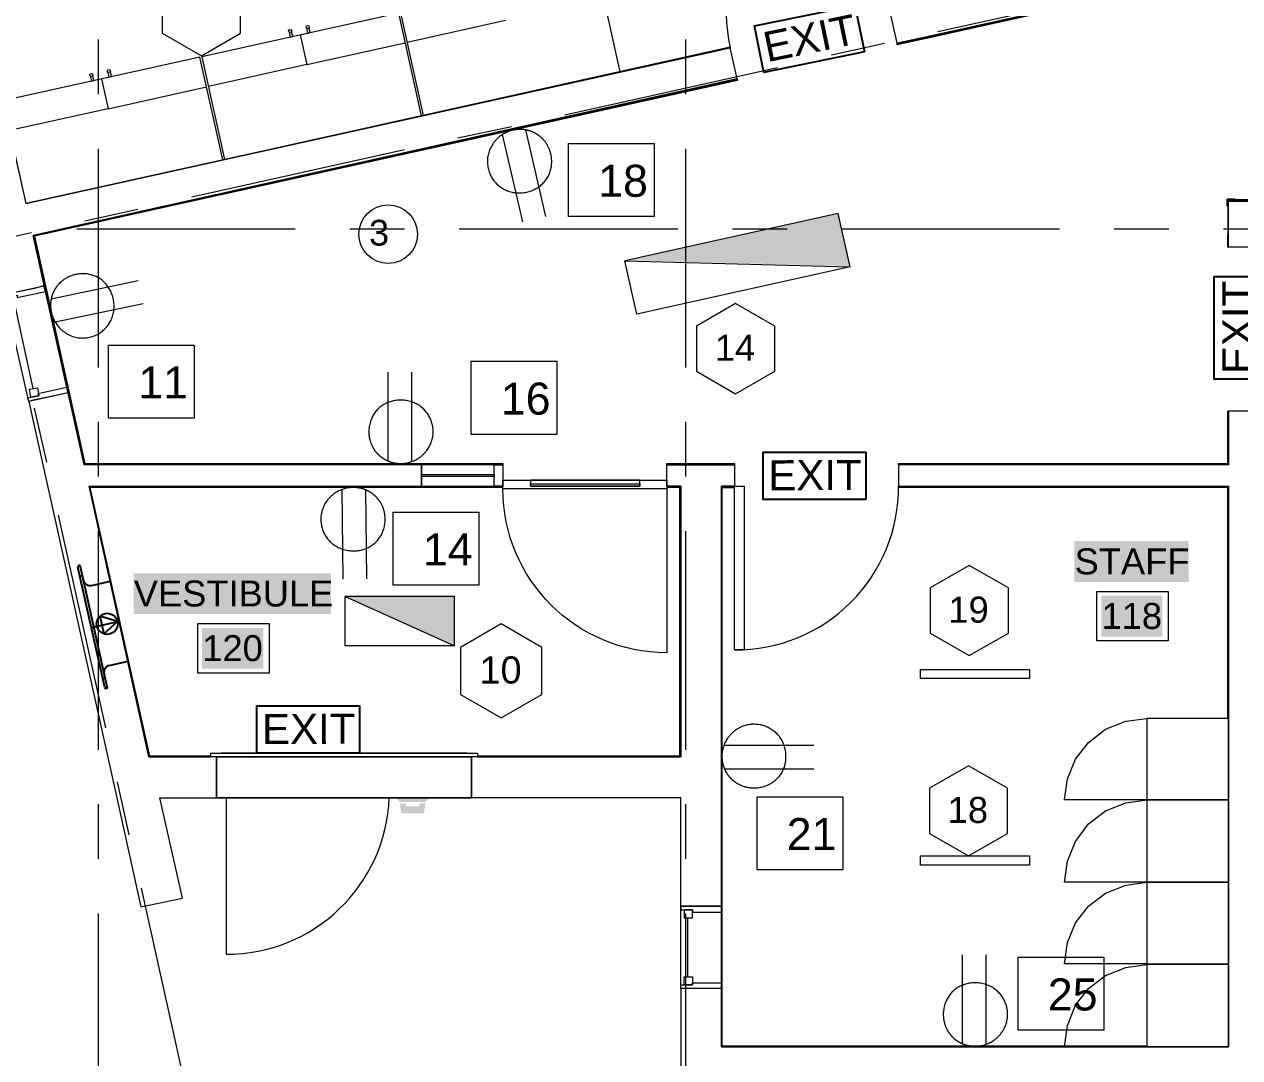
# Model space of a CAD drawing. Header units: inches. Extents: x 0.9 to 36.3, y 0.7 to 23.3.
# Drawn here: x 15.818 to 18.598, y 7.336 to 9.701 of the extents above; entities that cross this region are included whole.
import ezdxf

# ---------------------------------------------------------------- set-up
doc = ezdxf.new("R2010")
doc.units = ezdxf.units.IN
doc.linetypes.add('ACAD_ISO02W100', pattern=[15, 12, -3])
doc.linetypes.add('CENTER', pattern=[50.8, 31.75, -6.35, 6.35, -6.35])
for name, color, linetype, lineweight, true_color in [('Blocks', 7, 'Continuous', 5, 0x9a9c7f), ('Boarder for name', 7, 'Continuous', 5, 0x777777), ('Doors', 7, 'Continuous', 5, 0xf2db9c), ('Lights', 7, 'Continuous', 15, 0xff0a0a), ('Numbering Baseboard Heater', 7, 'Continuous', 0, 0x581317), ('Numbering Lights', 1, 'Continuous', 15, 0xff0000), ('PDF_Geometry', 7, 'Continuous', 9, 0x777777)]:
    doc.layers.add(name, color=color, linetype=linetype, lineweight=lineweight, true_color=true_color)
doc.layers.add('EXIT', color=10, linetype='Continuous')
doc.layers.add('PDF_Text', color=7, linetype='Continuous')
doc.layers.add('Numbering receptecles', color=170, linetype='Continuous', lineweight=15)
doc.layers.add('Receptacles', color=170, linetype='Continuous', lineweight=15)
doc.layers.add('PDF_Solid Fills', color=7, linetype='Continuous', true_color=0xffffff)
doc.layers.add('Ventilation Fan', color=7, linetype='Continuous', true_color=0x388956)
doc.styles.add('PDF Arial', font='arial.ttf')
doc.styles.get("Standard").update_dxf_attribs({"font": 'arial.ttf'})

msp = doc.modelspace()

# ---------------------------------------------------------------- hatches: boundary and pattern name
at = {"layer": 'Blocks', "linetype": 'CENTER', "ltscale": 0.01, "transparency": 33554559}
h = msp.add_hatch(color=256, dxfattribs=at)
h.set_gradient(color1=(19, 155, 72), color2=(241, 235, 31))
h.paths.add_polyline_path([(16.6915, 7.9119), (16.6899, 7.9184), (16.6802, 7.9184), (16.6769, 7.9184), (16.6802, 7.8956), (16.7321, 7.8956), (16.7353, 7.9184), (16.7321, 7.9184), (16.7224, 7.9184), (16.7207, 7.9119)])
h.paths.add_polyline_path([(16.6704, 7.9313), (16.6704, 7.9281), (16.6769, 7.9216), (16.6802, 7.9216), (16.7321, 7.9216), (16.7353, 7.9216), (16.7418, 7.9281), (16.7418, 7.9313)])
at = {"layer": 'Lights', "linetype": 'ByBlock', "transparency": 33554559}
msp.add_hatch(color=256, dxfattribs=at).paths.add_polyline_path([(17.1984, 9.1615), (17.7064, 9.1479), (17.6797, 9.2682)])
at = {"layer": 'Lights', "linetype": 'ByBlock', "ltscale": 0.001, "transparency": 33554559}
msp.add_hatch(color=256, dxfattribs=at).paths.add_polyline_path([(16.5517, 8.3921), (16.8017, 8.2789), (16.8017, 8.3921)])

# ---------------------------------------------------------------- linework, layer by layer
at = {"layer": 'Blocks', "linetype": 'ByBlock'}
for p, q in [((16.9185, 9.71), (16.6932, 9.66)), ((16.4489, 9.6775), (16.4641, 9.6091)), ((16.4641, 9.6091), (16.6893, 9.6591)), ((16.4641, 9.6091), (16.2388, 9.5591)), ((15.9941, 9.5765), (16.0093, 9.5082)), ((16.0093, 9.5082), (16.2345, 9.5582)), ((16.0093, 9.5082), (15.784, 9.4582))]:
    msp.add_line(p, q, dxfattribs=at)
for points in [[(17.1287, 9.8278), (16.6782, 9.7278), (16.7304, 9.4925), (17.1809, 9.5925)], [(16.6742, 9.7272), (16.2237, 9.6272), (16.2759, 9.392), (16.7264, 9.4919)], [(16.2193, 9.6265), (15.7688, 9.5266), (15.821, 9.2913), (16.2715, 9.3912)], [(18.5726, 7.9263), (18.5726, 8.113), (18.3859, 8.113), (18.3859, 7.9263)], [(18.5726, 7.738), (18.5726, 7.9263), (18.3859, 7.9263), (18.3859, 7.738)], [(18.5726, 7.5514), (18.5726, 7.738), (18.3859, 7.738), (18.3859, 7.5514)], [(18.5726, 7.3614), (18.5726, 7.5497), (18.3859, 7.5497), (18.3859, 7.3614)]]:
    msp.add_lwpolyline(points, close=True, dxfattribs=at)
for points in [[(16.4233, 9.6838), (16.4259, 9.6721), (16.4319, 9.6734), (16.4293, 9.6851)], [(16.4634, 9.6927), (16.466, 9.681), (16.472, 9.6823), (16.4694, 9.694)], [(16.0085, 9.592), (16.0111, 9.5803), (16.0171, 9.5816), (16.0145, 9.5934)], [(15.9685, 9.5831), (15.9711, 9.5714), (15.9771, 9.5728), (15.9745, 9.5845)], [(18.3859, 7.5514), (18.1976, 7.5514), (18.2043, 7.5997), (18.2226, 7.6447), (18.2526, 7.683), (18.2909, 7.713), (18.3376, 7.7314), (18.3859, 7.738), (18.1976, 7.738), (18.2043, 7.7863), (18.2226, 7.8313), (18.2526, 7.8713), (18.2909, 7.9013), (18.3376, 7.9197), (18.3859, 7.9263), (18.1976, 7.9263), (18.2043, 7.9747), (18.2226, 8.0197), (18.2526, 8.058), (18.2909, 8.088), (18.3376, 8.1063), (18.3859, 8.113)], [(18.3859, 7.3614), (18.1976, 7.3614), (18.2043, 7.4097), (18.2226, 7.4564), (18.2526, 7.4947), (18.2909, 7.5247), (18.3376, 7.543), (18.3859, 7.5497)]]:
    msp.add_lwpolyline(points, dxfattribs=at)
for centre in [(16.4259, 9.6863), (16.466, 9.6952), (16.0111, 9.5945), (15.9711, 9.5856)]:
    msp.add_circle(centre, 0.00359, dxfattribs=at)
at = {"layer": 'Boarder for name', "linetype": 'ByBlock'}
for points in [[(18.2714, 8.4037), (18.4348, 8.4037), (18.4348, 8.2903), (18.2714, 8.2903)], [(16.2143, 8.3301), (16.3776, 8.3301), (16.3776, 8.2168), (16.2143, 8.2168)]]:
    msp.add_lwpolyline(points, close=True, dxfattribs=at)
at = {"layer": 'Doors', "linetype": 'ByBlock'}
for p, q in [((17.4426, 8.6446), (17.4643, 8.6446)), ((17.4426, 8.2697), (17.4426, 8.6446)), ((17.4643, 8.6446), (17.4643, 8.2697)), ((17.4643, 8.2697), (17.4426, 8.2697))]:
    msp.add_line(p, q, dxfattribs=at)
for points in [[(17.2876, 8.6446), (17.2876, 8.263, -0.413987), (16.9126, 8.638)], [(16.2793, 7.9313), (16.2793, 7.573, 0.403926), (16.6527, 7.9313)]]:
    msp.add_lwpolyline(points, format="xyb", dxfattribs=at)
for centre, radius, start, end in [((17.7999, 9.7295), 0.3762, 102.8969, 192.5197), ((17.4456, 8.6417), 0.372, 269.546, 0.454)]:
    msp.add_arc(centre, radius, start, end, dxfattribs=at)
at = {"layer": 'EXIT', "linetype": 'ByBlock', "ltscale": 0.001}
for points in [[(17.7397, 9.6384), (17.5097, 9.5912), (17.488, 9.6976), (17.718, 9.7448)], [(18.6487, 9.1239), (18.6487, 8.8891), (18.5401, 8.8892), (18.5401, 9.124)], [(17.7427, 8.6137), (17.5079, 8.6137), (17.508, 8.7224), (17.7428, 8.7224)], [(16.5845, 8.033), (16.3497, 8.033), (16.3498, 8.1417), (16.5846, 8.1417)]]:
    msp.add_lwpolyline(points, close=True, dxfattribs=at)
at = {"layer": 'Lights', "linetype": 'ByBlock'}
for points in [[(17.7068, 9.1462), (17.2187, 9.038), (17.1916, 9.16), (17.7068, 9.1462), (17.6797, 9.2682), (17.1916, 9.16)], [(16.8017, 8.2789), (16.5517, 8.2789), (16.5517, 8.3921), (16.8017, 8.2789), (16.8017, 8.3921), (16.5517, 8.3921)]]:
    msp.add_lwpolyline(points, dxfattribs=at)
for points in [[(17.7068, 9.1462), (17.6797, 9.2682), (17.1916, 9.16)], [(17.8676, 8.2041), (17.8676, 8.2251), (18.1176, 8.2251), (18.1176, 8.2041)], [(17.8676, 7.7771), (17.8676, 7.7981), (18.1176, 7.7981), (18.1176, 7.7771)]]:
    msp.add_lwpolyline(points, close=True, dxfattribs=at)
at = {"layer": 'Numbering Baseboard Heater', "linetype": 'ByBlock', "ltscale": 0.001}
msp.add_circle((16.65, 9.2209), 0.0671, dxfattribs=at)
at = {"layer": 'Numbering Lights', "linetype": 'ByBlock', "ltscale": 0.001}
for points in [[(16.2227, 9.836), (16.1333, 9.7844), (16.1333, 9.6811), (16.2227, 9.6295), (16.3121, 9.6811), (16.3121, 9.7844)], [(17.445, 9.0623), (17.3556, 9.0107), (17.3556, 8.9075), (17.445, 8.8558), (17.5344, 8.9075), (17.5344, 9.0107)], [(17.9795, 8.463), (17.8901, 8.4114), (17.8901, 8.3081), (17.9795, 8.2565), (18.0689, 8.3081), (18.0689, 8.4114)], [(16.9088, 8.3293), (16.8155, 8.2755), (16.8155, 8.1678), (16.9088, 8.114), (17.002, 8.1678), (17.002, 8.2755)], [(17.9778, 8.0046), (17.8884, 7.953), (17.8884, 7.8497), (17.9778, 7.7981), (18.0672, 7.8497), (18.0672, 7.953)]]:
    msp.add_lwpolyline(points, close=True, dxfattribs=at)
at = {"layer": 'Numbering receptecles', "linetype": 'ByBlock', "ltscale": 0.001}
for points in [[(17.0626, 9.4287), (17.2586, 9.4287), (17.2586, 9.2614), (17.0626, 9.2614)], [(16.0104, 8.9672), (16.2064, 8.9672), (16.2064, 8.7999), (16.0104, 8.7999)], [(16.8399, 8.9301), (17.0359, 8.9301), (17.0359, 8.7629), (16.8399, 8.7629)], [(16.6615, 8.585), (16.8575, 8.585), (16.8575, 8.4177), (16.6615, 8.4177)], [(17.4939, 7.9336), (17.6899, 7.9336), (17.6899, 7.7664), (17.4939, 7.7664)], [(18.0912, 7.5666), (18.2872, 7.5666), (18.2872, 7.3993), (18.0912, 7.3993)]]:
    msp.add_lwpolyline(points, close=True, dxfattribs=at)
at = {"layer": 'PDF_Geometry', "linetype": 'ByBlock'}
for p, q in [((15.821, 9.2913), (17.4326, 9.6496)), ((17.431, 9.6513), (17.431, 9.6496)), ((17.431, 9.6496), (17.4326, 9.6496)), ((17.4326, 9.6496), (17.4326, 9.6479)), ((17.4326, 9.6479), (15.821, 9.2913)), ((17.4143, 8.0247), (17.4143, 8.6413)), ((17.4143, 8.6413), (17.4426, 8.6413)), ((17.4426, 8.643), (17.4426, 8.6446)), ((17.4426, 8.6446), (17.4643, 8.6446)), ((17.4426, 8.2697), (17.4426, 8.6446)), ((17.4426, 8.6413), (17.4426, 8.643)), ((17.4643, 8.6446), (17.4643, 8.2697)), ((17.4643, 8.2697), (17.4426, 8.2697)), ((17.4143, 7.363), (17.4143, 8.0247)), ((18.3859, 7.363), (17.4143, 7.363))]:
    msp.add_line(p, q, dxfattribs=at)
for points in [[(17.4326, 9.6446), (17.4476, 9.5763), (16.0527, 9.2663), (15.8377, 9.218), (15.8627, 9.103), (15.8377, 9.0963), (15.7727, 9.083), (15.1311, 11.9678), (15.2227, 11.9878), (15.741, 12.1045), (15.761, 12.0145), (15.2427, 11.8978), (15.821, 9.2913), (17.4326, 9.6479)], [(15.9177, 8.858), (15.8277, 8.838), (15.7727, 9.083), (15.8627, 9.103)], [(15.8294, 8.8663), (15.8477, 8.8696), (15.851, 8.8513), (15.8327, 8.848)], [(16.8926, 8.693), (16.9126, 8.693), (16.9126, 8.6446), (16.8926, 8.6446)], [(17.4426, 8.6946), (17.4426, 8.693), (17.2876, 8.693), (17.2876, 8.6946), (17.2876, 8.6963), (17.4426, 8.6963)], [(16.8926, 8.6713), (16.8926, 8.6663), (16.726, 8.6663), (16.726, 8.6713)], [(16.9126, 8.638), (16.9126, 8.658), (16.976, 8.658), (16.976, 8.6446), (17.226, 8.6446), (17.226, 8.658), (17.2876, 8.658), (17.2876, 8.638)], [(16.976, 8.6446), (16.976, 8.6496), (17.226, 8.6496), (17.226, 8.6446)], [(17.226, 8.6446), (16.976, 8.6446)], [(17.8176, 8.643), (18.5709, 8.643)], [(16.2577, 8.0247), (16.2577, 7.9313)], [(16.2677, 8.033), (16.831, 8.033)], [(16.831, 7.9313), (16.2677, 7.9313)], [(17.4126, 7.4947), (17.3193, 7.4947), (17.3193, 7.683), (17.4126, 7.683)], [(17.3276, 7.6564), (17.346, 7.6564), (17.346, 7.6747), (17.3276, 7.6747)], [(18.5709, 7.5497), (18.5709, 7.5514)], [(17.3276, 7.5214), (17.346, 7.5214), (17.346, 7.503), (17.3276, 7.503)]]:
    msp.add_lwpolyline(points, close=True, dxfattribs=at)
for points in [[(19.4875, 10.0279), (17.8776, 9.6696), (17.8143, 9.6563), (17.8143, 9.6579), (17.8759, 9.6713), (19.4859, 10.0296), (19.4859, 10.1263), (19.4875, 10.1263), (19.4875, 10.0413), (19.4875, 10.1263), (19.4892, 10.1263), (19.4892, 10.0413), (19.4925, 10.0263), (19.4742, 10.0213), (19.4742, 10.0229), (17.8776, 9.6679), (17.8143, 9.6546), (17.8143, 9.6563), (17.8776, 9.6696), (19.4742, 10.0246)], [(19.4325, 10.0163), (17.8759, 9.6713), (17.8143, 9.6579), (17.7993, 9.7263)], [(17.9076, 9.6846), (18.3959, 9.7929)], [(15.9877, 9.5413), (15.9877, 9.6663)], [(17.331, 9.5413), (17.331, 9.6663)], [(17.6643, 9.6313), (17.7859, 9.6579)], [(17.0543, 9.4946), (17.541, 9.6029)], [(15.8377, 9.218), (17.4476, 9.5763), (17.4493, 9.5746), (15.8394, 9.218), (15.956, 8.693)], [(15.9177, 8.8563), (15.8377, 9.218), (15.8377, 9.2163), (17.4493, 9.5746), (17.4493, 9.5729), (15.841, 9.2163), (15.956, 8.6963), (16.9126, 8.6963), (16.9126, 8.6946), (16.9126, 8.693), (15.9544, 8.693), (15.9544, 8.6946), (16.9126, 8.6946), (15.956, 8.6946), (15.8394, 9.218)], [(16.8093, 9.4413), (16.9326, 9.4679)], [(15.9877, 8.9163), (15.9877, 9.4163)], [(16.201, 9.3063), (16.6877, 9.4146)], [(17.331, 8.9163), (17.331, 9.4163)], [(15.821, 9.2913), (15.821, 9.2913)], [(15.821, 9.2913), (15.821, 9.2913)], [(15.8227, 9.2913), (15.8227, 9.2913)], [(18.5709, 9.298), (18.5709, 9.1913), (18.5726, 9.1913), (18.5726, 9.2963), (20.3075, 9.2963), (20.7492, 9.2963), (20.7492, 9.298), (20.7492, 9.2996), (20.3075, 9.2996), (18.5876, 9.2996), (18.5876, 9.3013), (18.5692, 9.3013), (18.5692, 9.2863), (18.5709, 9.2863), (18.5692, 9.2863), (18.5692, 9.3013), (18.5876, 9.3013), (18.5876, 9.298), (18.5709, 9.298), (18.5709, 9.2863), (18.5709, 9.1913), (18.5709, 9.2196)], [(18.5726, 9.298), (20.3075, 9.298), (18.5876, 9.298)], [(20.3142, 6.0998), (20.0359, 6.0998), (20.0359, 6.1931), (20.2375, 6.1931), (20.2375, 7.6647), (19.0326, 7.6647), (19.0326, 7.7147), (20.2375, 7.7147), (20.2375, 9.223), (18.6226, 9.223), (18.6226, 9.1913), (18.5726, 9.1913), (18.5726, 9.2663), (18.5726, 9.2963), (18.6226, 9.2963), (20.3075, 9.2963), (20.7492, 9.2963), (20.7492, 9.2663), (20.7492, 9.223), (20.5625, 9.223)], [(15.956, 9.2513), (16.0777, 9.278)], [(15.9377, 9.233), (16.4377, 9.233)], [(16.5627, 9.233), (16.6877, 9.233)], [(16.8126, 9.233), (17.3126, 9.233)], [(17.4376, 9.233), (17.5626, 9.233)], [(17.6876, 9.233), (18.1859, 9.233)], [(18.3109, 9.233), (18.4359, 9.233)], [(18.5609, 9.233), (19.0609, 9.233)], [(15.346, 9.1163), (15.8344, 9.2246)], [(18.5709, 9.1913), (18.5709, 9.1913)], [(15.7727, 9.083), (15.7744, 9.0746), (15.801, 9.0813), (15.801, 9.0763), (15.866, 9.0896), (15.8627, 9.103)], [(15.8377, 8.868), (15.796, 9.0613)], [(15.8277, 8.838), (15.826, 8.8463), (15.851, 8.8513), (15.8494, 8.8563), (15.9144, 8.8713), (15.9177, 8.858)], [(16.2443, 8.0247), (16.1027, 8.0247), (15.966, 8.6446), (16.726, 8.6446), (16.726, 8.693), (15.9544, 8.693), (15.9177, 8.858), (15.8377, 8.8413), (15.8277, 8.838), (15.8377, 8.793), (16.0293, 7.9313), (16.0843, 7.6814), (16.1793, 7.7014), (16.1277, 7.9313), (16.2793, 7.9313)], [(15.8694, 8.6996), (15.841, 8.823)], [(18.6226, 8.8163), (18.5726, 8.8163), (18.5726, 8.693), (17.8176, 8.693), (17.8176, 8.6446), (18.5726, 8.6446), (18.5726, 7.3614), (17.4126, 7.3614), (17.4126, 7.4947), (17.3193, 7.4947), (17.3193, 6.9047)], [(18.5726, 8.693), (17.8176, 8.693), (17.8176, 8.6946), (17.8176, 8.6963), (18.5709, 8.6963), (18.5709, 8.6946), (18.5709, 8.6963), (18.5709, 8.8163), (18.5726, 8.8163), (18.5726, 8.7346)], [(18.5709, 8.8163), (18.5709, 8.8163)], [(18.5709, 8.6946), (18.5709, 8.8163), (18.5709, 8.6946)], [(15.9877, 8.6663), (15.9877, 8.7913)], [(17.331, 8.6663), (17.331, 8.7913)], [(16.726, 8.693), (16.726, 8.6713), (16.8926, 8.6713), (16.8926, 8.693)], [(16.8543, 8.0247), (17.3193, 8.0247), (17.3193, 8.6446), (17.2876, 8.6446), (17.2876, 8.693), (17.4426, 8.693), (17.4426, 8.6446), (17.4126, 8.6446), (17.4126, 8.0247), (17.4126, 7.683), (17.3193, 7.683), (17.3193, 7.9313), (16.841, 7.9313), (16.841, 8.0247)], [(17.2876, 8.6946), (17.4426, 8.6946), (17.2876, 8.6946)], [(17.8176, 8.6946), (18.5709, 8.6946), (17.8176, 8.6946)], [(16.8926, 8.6446), (16.8926, 8.6663), (16.726, 8.6663), (16.726, 8.6446)], [(16.9126, 8.658), (17.2876, 8.658)], [(17.226, 8.658), (16.976, 8.658)], [(16.976, 8.6496), (17.226, 8.6496)], [(15.966, 8.643), (16.1043, 8.0263), (15.966, 8.6446), (16.9126, 8.6446), (16.9126, 8.643), (15.966, 8.643), (16.9126, 8.643)], [(15.966, 8.6446), (16.1027, 8.0247), (16.2443, 8.0247), (16.2443, 8.033), (16.8543, 8.033), (16.8543, 8.0247), (16.2443, 8.0247), (16.2443, 8.033), (16.8543, 8.033), (16.8543, 8.0247), (17.2026, 8.0247)], [(17.2876, 8.638), (16.9126, 8.638), (16.9126, 8.6413), (15.9677, 8.6413), (16.1043, 8.0263), (16.2443, 8.0263)], [(16.8543, 8.0263), (17.3176, 8.0263), (17.3193, 8.0263), (17.3193, 8.6446), (17.3193, 8.0247)], [(17.3193, 8.643), (17.2876, 8.643), (17.3193, 8.643), (17.3193, 8.0263), (17.3176, 8.0263), (17.3176, 8.6413), (17.2876, 8.6413)], [(17.4126, 8.643), (17.4426, 8.643), (17.4126, 8.643), (17.4126, 8.0247), (17.4126, 8.6446), (17.4126, 8.0247), (17.4126, 7.3614)], [(18.5709, 8.113), (18.5709, 8.6413), (18.5709, 8.643), (18.5709, 8.6413), (17.8176, 8.6413), (17.8176, 8.643), (17.8176, 8.6446), (18.5726, 8.6446), (18.5726, 8.113)], [(18.5709, 8.113), (18.5709, 8.643), (18.5709, 8.113)], [(16.0043, 8.0913), (15.896, 8.578)], [(15.9877, 8.0413), (15.9877, 8.5413)], [(17.331, 8.0413), (17.331, 8.5413)], [(16.1043, 8.0263), (16.1043, 8.0263)], [(16.1043, 8.0263), (16.2443, 8.0263), (16.1043, 8.0263)], [(16.2577, 8.0247), (16.841, 8.0247)], [(16.841, 7.9313), (16.841, 8.0247), (16.841, 7.9313), (16.6743, 7.9313)], [(16.8543, 8.0263), (17.3193, 8.0263), (16.8543, 8.0263)], [(18.5726, 7.3614), (17.4126, 7.3614), (17.4126, 8.0247), (17.4126, 7.3997)], [(16.841, 7.9763), (16.841, 7.9813)], [(16.0577, 7.8463), (16.031, 7.968)], [(16.841, 7.9313), (16.2577, 7.9313), (16.841, 7.9313)], [(16.6543, 7.9313), (16.6743, 7.9313)], [(15.9877, 7.7913), (15.9877, 7.9163)], [(17.331, 7.7913), (17.331, 7.9163)], [(16.1943, 7.2364), (16.086, 7.7247)], [(17.3193, 7.683), (17.3193, 7.6747), (17.346, 7.6747), (17.346, 7.6697), (17.4126, 7.6697), (17.4126, 7.683)], [(15.9877, 7.168), (15.9877, 7.6664)], [(17.331, 7.168), (17.331, 7.6664)], [(17.336, 7.5214), (17.336, 7.6564)], [(18.5709, 7.5514), (18.5709, 7.5497)], [(18.5726, 7.5514), (18.5726, 7.5497)], [(17.3193, 7.4947), (17.3193, 7.503), (17.346, 7.503), (17.346, 7.508), (17.4126, 7.508), (17.4126, 7.4947)], [(17.4126, 7.3614), (18.3859, 7.3614), (17.4126, 7.3614)], [(18.5726, 7.3614), (18.5726, 7.3614)]]:
    msp.add_lwpolyline(points, dxfattribs=at)
at = {"layer": 'PDF_Solid Fills', "linetype": 'ByBlock', "transparency": 33554559}
for points in [[(18.2198, 8.4253), (18.4814, 8.4253), (18.2198, 8.5187), (18.4814, 8.5187)], [(16.0676, 8.3518), (16.5193, 8.3518), (16.0676, 8.4451), (16.5193, 8.4451)], [(18.2814, 8.3003), (18.4214, 8.3003), (18.2814, 8.3937), (18.4214, 8.3937)], [(16.2243, 8.2268), (16.3643, 8.2268), (16.2243, 8.3201), (16.3643, 8.3201)]]:
    msp.add_solid(points, dxfattribs=at)
at = {"layer": 'Receptacles', "linetype": 'ByBlock'}
for points in [[(17.0107, 9.2616), (16.9648, 9.4597)], [(16.9582, 9.2494), (16.9119, 9.4493)], [(16.0781, 9.1146), (15.8791, 9.0726)], [(16.0893, 9.0619), (15.8886, 9.0195)], [(16.6494, 8.9056), (16.6494, 8.7022)], [(16.7033, 8.9056), (16.7033, 8.7005)], [(16.5471, 8.4318), (16.5452, 8.6369)], [(16.601, 8.4323), (16.5991, 8.6357)], [(17.6236, 8.0505), (17.4185, 8.0505)], [(17.6236, 7.9966), (17.4202, 7.9966)], [(17.9636, 7.572), (17.9636, 7.3686)], [(18.0175, 7.572), (18.0175, 7.3669)]]:
    msp.add_lwpolyline(points, dxfattribs=at)
for points in [[(16.9352, 9.4589), (16.9542, 9.4635), (16.9735, 9.4603), (16.9901, 9.45), (17.0067, 9.4396), (17.018, 9.4237), (17.0223, 9.4047), (17.0316, 9.3643), (17.0083, 9.327), (16.968, 9.3176), (16.9276, 9.3083), (16.8883, 9.3311), (16.8789, 9.3714), (16.87, 9.4098), (16.8948, 9.4496), (16.9352, 9.4589)], [(15.8794, 9.043), (15.8752, 9.062), (15.8787, 9.0813), (15.8894, 9.0976), (15.9, 9.114), (15.9162, 9.125), (15.9353, 9.1289), (15.9759, 9.1375), (16.0127, 9.1135), (16.0213, 9.0729), (16.0299, 9.0324), (16.0063, 8.9935), (15.9657, 8.985), (15.9272, 8.9768), (15.8879, 9.0024), (15.8794, 9.043)], [(16.6784, 8.6963), (16.6589, 8.6962), (16.6408, 8.7036), (16.627, 8.7174), (16.6132, 8.7312), (16.6057, 8.7493), (16.6059, 8.7688), (16.6059, 8.8103), (16.6369, 8.8414), (16.6784, 8.8414), (16.7198, 8.8414), (16.753, 8.8103), (16.753, 8.7688), (16.753, 8.7295), (16.7198, 8.6963), (16.6784, 8.6963)], [(16.57, 8.6413), (16.5895, 8.6416), (16.6077, 8.6344), (16.6216, 8.6207), (16.6356, 8.607), (16.6431, 8.589), (16.6432, 8.5695), (16.6436, 8.528), (16.6128, 8.4966), (16.5714, 8.4963), (16.5299, 8.4959), (16.4965, 8.5266), (16.4961, 8.5681), (16.4957, 8.6075), (16.5285, 8.6409), (16.57, 8.6413)], [(17.4143, 8.0256), (17.4142, 8.0061), (17.4216, 7.988), (17.4354, 7.9742), (17.4492, 7.9604), (17.4673, 7.953), (17.4868, 7.9531), (17.5283, 7.9531), (17.5594, 7.9842), (17.5594, 8.0256), (17.5594, 8.0671), (17.5283, 8.1002), (17.4868, 8.1002), (17.4474, 8.1002), (17.4143, 8.0671), (17.4143, 8.0256)], [(17.9926, 7.3627), (17.9731, 7.3626), (17.955, 7.37), (17.9412, 7.3838), (17.9274, 7.3976), (17.9199, 7.4157), (17.9201, 7.4352), (17.9201, 7.4767), (17.9512, 7.5078), (17.9926, 7.5078), (18.034, 7.5078), (18.0672, 7.4767), (18.0672, 7.4352), (18.0672, 7.3959), (18.034, 7.3627), (17.9926, 7.3627)]]:
    msp.add_rational_spline(points, [1, 0.948448710105, 0.948448710105, 1, 0.948448710105, 0.948448710105, 1, 1, 1, 1, 1, 1, 1, 1, 1, 1], degree=3, knots=[0, 0, 0, 0, 0.79168, 0.79168, 0.79168, 1.583359, 1.583359, 1.583359, 2.583359, 2.583359, 2.583359, 3.583359, 3.583359, 3.583359, 4.583359, 4.583359, 4.583359, 4.583359], dxfattribs=at)
at = {"layer": 'Ventilation Fan', "linetype": 'ByBlock'}
for p, q in [((16.0018, 8.1833), (15.9405, 8.4592)), ((15.9453, 8.4631), (15.9426, 8.4625)), ((15.9529, 8.4292), (15.9453, 8.4631)), ((15.9514, 8.4399), (15.9436, 8.4382)), ((16.0003, 8.2158), (15.9529, 8.4292)), ((15.9715, 8.4174), (16.0149, 8.427)), ((16.0555, 8.244), (16.0149, 8.427)), ((15.9712, 8.3213), (16.0352, 8.3355)), ((16.0121, 8.2343), (16.0555, 8.244)), ((16.0034, 8.2055), (15.9956, 8.2037)), ((16.0078, 8.1818), (16.0003, 8.2158)), ((16.0078, 8.1818), (16.0051, 8.1812))]:
    msp.add_line(p, q, dxfattribs=at)
for points in [[(15.9907, 8.3469), (15.9997, 8.3063)], [(16.0309, 8.3346), (15.9907, 8.3469)], [(15.9997, 8.3063), (16.0309, 8.3346)]]:
    msp.add_lwpolyline(points, dxfattribs=at)
msp.add_circle((16.0073, 8.3293), 0.0242, dxfattribs=at)
for centre, radius, start, end in [((15.9432, 8.4598), 0.00277, 102.5157, 192.5157), ((15.9681, 8.4326), 0.0156, 192.5157, 282.5157), ((16.0155, 8.2191), 0.0156, 102.5157, 192.5157), ((16.0045, 8.1839), 0.00277, 192.5157, 282.5157)]:
    msp.add_arc(centre, radius, start, end, dxfattribs=at)

# ---------------------------------------------------------------- texts
at = {"layer": 'EXIT', "linetype": 'ACAD_ISO02W100', "ltscale": 0.01}
for rotation, p in [(11.7335, (17.5171, 9.6144)), (90.1366, (18.6275, 8.9009)), (0.1366, (17.5198, 8.635)), (0.1366, (16.3615, 8.0543))]:
    msp.add_text('EXIT', height=0.06879, rotation=rotation, dxfattribs=at).set_placement(p)
at = {"layer": 'Numbering Baseboard Heater', "linetype": 'ByBlock', "ltscale": 0.001}
msp.add_text('3', height=0.0589, dxfattribs=at).set_placement((16.6064, 9.195))
at = {"layer": 'Numbering Lights', "linetype": 'ByBlock', "ltscale": 0.001}
for s, height, p in [('14', 0.05956, (17.3972, 8.9313)), ('19', 0.05956, (17.9316, 8.332)), ('10', 0.06211, (16.8589, 8.1927)), ('18', 0.05956, (17.93, 7.8736))]:
    msp.add_text(s, height=height, dxfattribs=at).set_placement(p)
at = {"layer": 'Numbering receptecles', "linetype": 'ByBlock', "ltscale": 0.001}
for s, p in [('18', (17.1305, 9.3067)), ('11', (16.0783, 8.8451)), ('16', (16.9077, 8.8081)), ('14', (16.7294, 8.4629)), ('21', (17.5618, 7.8116)), ('25', (18.1591, 7.4445))]:
    msp.add_text(s, height=0.0733, dxfattribs=at).set_placement(p)
at = {"layer": 'PDF_Text', "linetype": 'ByBlock', "char_height": 0.05939, "attachment_point": 4, "style": 'PDF Arial'}
for s, insert in [('STAFF', (18.2205, 8.4719)), ('VESTIBULE', (16.0682, 8.3983)), ('118', (18.2821, 8.3469)), ('120', (16.2249, 8.2733))]:
    msp.add_mtext(s, dxfattribs=dict(at, insert=insert))

doc.saveas('drawing.dxf')
